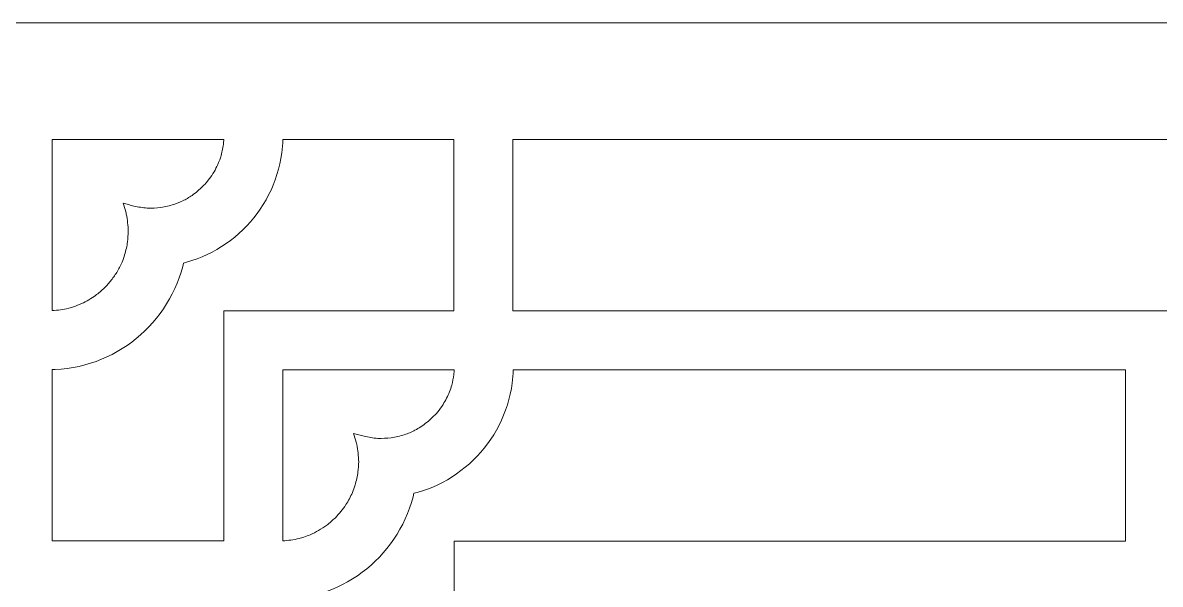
# Model space of a CAD drawing. Header units: centimetres. Extents: x -26.5 to 18, y -3.7 to 6.
# Drawn here: x 2.83 to 9.95, y 2.52 to 6.04 of the extents above; entities that cross this region are included whole.
import ezdxf

# ---------------------------------------------------------------- set-up
doc = ezdxf.new("R2010")
doc.units = ezdxf.units.CM
doc.header["$MEASUREMENT"] = 0
doc.layers.add('layer 1', color=7, linetype='Continuous')

msp = doc.modelspace()

# ---------------------------------------------------------------- linework, layer by layer
at = {"layer": 'layer 1', "color": 242, "lineweight": 9}
for points, knots in [([(-26.53457, -3.70309), (-26.53457, -3.70309), (-26.53457, 6.03856), (-26.53457, 6.03856), (-26.53457, 6.03856), (-26.53457, 6.03856), (18.03348, 6.03856), (18.03348, 6.03856), (18.03348, 6.03856), (18.03348, 6.03856), (18.03348, -3.70309), (18.03348, -3.70309), (18.03348, -3.70309), (18.03348, -3.70309), (-26.53457, -3.70309), (-26.53457, -3.70309)], [0, 0, 0, 0, 0.2, 0.2, 0.2, 0.2, 0.4, 0.4, 0.4, 0.4, 0.6, 0.6, 0.6, 0.6, 1, 1, 1, 1]), ([(4.41238, 5.0547), (4.41238, 5.0547), (4.39998, 5.02249), (4.39998, 5.02249), (4.39998, 5.02249), (4.39998, 5.02249), (4.38628, 4.99093), (4.38628, 4.99093), (4.38628, 4.99093), (4.38628, 4.99093), (4.37133, 4.96007), (4.37133, 4.96007), (4.37133, 4.96007), (4.37133, 4.96007), (4.35514, 4.92993), (4.35514, 4.92993), (4.35514, 4.92993), (4.35514, 4.92993), (4.33776, 4.90055), (4.33776, 4.90055), (4.33776, 4.90055), (4.33776, 4.90055), (4.31922, 4.87197), (4.31922, 4.87197), (4.31922, 4.87197), (4.31922, 4.87197), (4.29955, 4.84421), (4.29955, 4.84421), (4.29955, 4.84421), (4.29955, 4.84421), (4.27878, 4.8173), (4.27878, 4.8173), (4.27878, 4.8173), (4.27878, 4.8173), (4.25696, 4.79129), (4.25696, 4.79129), (4.25696, 4.79129), (4.25696, 4.79129), (4.2341, 4.7662), (4.2341, 4.7662), (4.2341, 4.7662), (4.2341, 4.7662), (4.21024, 4.74207), (4.21024, 4.74207), (4.21024, 4.74207), (4.21024, 4.74207), (4.18542, 4.71892), (4.18542, 4.71892), (4.18542, 4.71892), (4.18542, 4.71892), (4.15967, 4.6968), (4.15967, 4.6968), (4.15967, 4.6968), (4.15967, 4.6968), (4.13302, 4.67573), (4.13302, 4.67573), (4.13302, 4.67573), (4.13302, 4.67573), (4.1055, 4.65574), (4.1055, 4.65574), (4.1055, 4.65574), (4.1055, 4.65574), (4.07714, 4.63687), (4.07714, 4.63687), (4.07714, 4.63687), (4.07714, 4.63687), (4.04799, 4.61916), (4.04799, 4.61916), (4.04799, 4.61916), (4.04799, 4.61916), (4.01806, 4.60263), (4.01806, 4.60263), (4.01806, 4.60263), (4.01806, 4.60263), (3.98741, 4.58732), (3.98741, 4.58732), (3.98741, 4.58732), (3.98741, 4.58732), (3.95604, 4.57325), (3.95604, 4.57325), (3.95604, 4.57325), (3.95604, 4.57325), (3.924, 4.56048), (3.924, 4.56048), (3.924, 4.56048), (3.924, 4.56048), (3.89133, 4.54902), (3.89133, 4.54902), (3.89133, 4.54902), (3.89133, 4.54902), (3.85806, 4.53892), (3.85806, 4.53892), (3.85806, 4.53892), (3.85806, 4.53892), (3.83887, 4.53397), (3.83887, 4.53397), (3.83887, 4.53397), (3.83887, 4.53397), (3.83373, 4.51249), (3.83373, 4.51249), (3.83373, 4.51249), (3.83373, 4.51249), (3.82355, 4.47688), (3.82355, 4.47688), (3.82355, 4.47688), (3.82355, 4.47688), (3.8119, 4.44191), (3.8119, 4.44191), (3.8119, 4.44191), (3.8119, 4.44191), (3.79882, 4.4076), (3.79882, 4.4076), (3.79882, 4.4076), (3.79882, 4.4076), (3.78434, 4.37401), (3.78434, 4.37401), (3.78434, 4.37401), (3.78434, 4.37401), (3.7685, 4.34117), (3.7685, 4.34117), (3.7685, 4.34117), (3.7685, 4.34117), (3.75134, 4.3091), (3.75134, 4.3091), (3.75134, 4.3091), (3.75134, 4.3091), (3.73288, 4.27785), (3.73288, 4.27785), (3.73288, 4.27785), (3.73288, 4.27785), (3.71318, 4.24746), (3.71318, 4.24746), (3.71318, 4.24746), (3.71318, 4.24746), (3.69225, 4.21795), (3.69225, 4.21795), (3.69225, 4.21795), (3.69225, 4.21795), (3.67015, 4.18938), (3.67015, 4.18938), (3.67015, 4.18938), (3.67015, 4.18938), (3.6469, 4.16175), (3.6469, 4.16175), (3.6469, 4.16175), (3.6469, 4.16175), (3.62255, 4.13513), (3.62255, 4.13513), (3.62255, 4.13513), (3.62255, 4.13513), (3.59712, 4.10954), (3.59712, 4.10954), (3.59712, 4.10954), (3.59712, 4.10954), (3.57065, 4.08502), (3.57065, 4.08502), (3.57065, 4.08502), (3.57065, 4.08502), (3.54319, 4.06159), (3.54319, 4.06159), (3.54319, 4.06159), (3.54319, 4.06159), (3.51475, 4.03932), (3.51475, 4.03932), (3.51475, 4.03932), (3.51475, 4.03932), (3.48539, 4.01821), (3.48539, 4.01821), (3.48539, 4.01821), (3.48539, 4.01821), (3.45513, 3.99832), (3.45513, 3.99832), (3.45513, 3.99832), (3.45513, 3.99832), (3.42401, 3.97967), (3.42401, 3.97967), (3.42401, 3.97967), (3.42401, 3.97967), (3.39207, 3.96231), (3.39207, 3.96231), (3.39207, 3.96231), (3.39207, 3.96231), (3.35934, 3.94627), (3.35934, 3.94627), (3.35934, 3.94627), (3.35934, 3.94627), (3.32587, 3.93158), (3.32587, 3.93158), (3.32587, 3.93158), (3.32587, 3.93158), (3.29167, 3.91827), (3.29167, 3.91827), (3.29167, 3.91827), (3.29167, 3.91827), (3.2568, 3.90641), (3.2568, 3.90641), (3.2568, 3.90641), (3.2568, 3.90641), (3.22128, 3.89601), (3.22128, 3.89601), (3.22128, 3.89601), (3.22128, 3.89601), (3.18516, 3.8871), (3.18516, 3.8871), (3.18516, 3.8871), (3.18516, 3.8871), (3.14847, 3.87974), (3.14847, 3.87974), (3.14847, 3.87974), (3.14847, 3.87974), (3.11125, 3.87395), (3.11125, 3.87395), (3.11125, 3.87395), (3.11125, 3.87395), (3.07353, 3.86977), (3.07353, 3.86977), (3.07353, 3.86977), (3.07353, 3.86977), (3.03536, 3.86723), (3.03536, 3.86723), (3.03536, 3.86723), (3.03536, 3.86723), (3.01752, 3.86684), (3.01752, 3.86684), (3.01752, 3.86684), (3.01752, 3.86684), (3.01752, 2.7944), (3.01752, 2.7944), (3.01752, 2.7944), (3.01752, 2.7944), (4.09016, 2.7944), (4.09016, 2.7944), (4.09016, 2.7944), (4.09016, 2.7944), (4.09016, 4.23529), (4.09016, 4.23529), (4.09016, 4.23529), (4.09016, 4.23529), (5.53049, 4.23529), (5.53049, 4.23529), (5.53049, 4.23529), (5.53049, 4.23529), (5.53049, 5.30794), (5.53049, 5.30794), (5.53049, 5.30794), (5.53049, 5.30794), (4.46043, 5.30794), (4.46043, 5.30794), (4.46043, 5.30794), (4.45978, 5.27993), (4.45689, 5.25233), (4.45381, 5.22453), (4.45381, 5.22453), (4.45381, 5.22453), (4.44837, 5.18951), (4.44837, 5.18951), (4.44837, 5.18951), (4.44837, 5.18951), (4.44149, 5.15499), (4.44149, 5.15499), (4.44149, 5.15499), (4.44149, 5.15499), (4.43317, 5.12099), (4.43317, 5.12099), (4.43317, 5.12099), (4.43317, 5.12099), (4.42346, 5.08755), (4.42346, 5.08755), (4.42346, 5.08755), (4.42346, 5.08755), (4.41238, 5.0547), (4.41238, 5.0547)], [0, 0, 0, 0, 0.0144928, 0.0144928, 0.0144928, 0.0144928, 0.0289855, 0.0289855, 0.0289855, 0.0289855, 0.0434783, 0.0434783, 0.0434783, 0.0434783, 0.057971, 0.057971, 0.057971, 0.057971, 0.0724638, 0.0724638, 0.0724638, 0.0724638, 0.0869565, 0.0869565, 0.0869565, 0.0869565, 0.1014493, 0.1014493, 0.1014493, 0.1014493, 0.115942, 0.115942, 0.115942, 0.115942, 0.1304348, 0.1304348, 0.1304348, 0.1304348, 0.1449275, 0.1449275, 0.1449275, 0.1449275, 0.1594203, 0.1594203, 0.1594203, 0.1594203, 0.173913, 0.173913, 0.173913, 0.173913, 0.1884058, 0.1884058, 0.1884058, 0.1884058, 0.2028986, 0.2028986, 0.2028986, 0.2028986, 0.2173913, 0.2173913, 0.2173913, 0.2173913, 0.2318841, 0.2318841, 0.2318841, 0.2318841, 0.2463768, 0.2463768, 0.2463768, 0.2463768, 0.2608696, 0.2608696, 0.2608696, 0.2608696, 0.2753623, 0.2753623, 0.2753623, 0.2753623, 0.2898551, 0.2898551, 0.2898551, 0.2898551, 0.3043478, 0.3043478, 0.3043478, 0.3043478, 0.3188406, 0.3188406, 0.3188406, 0.3188406, 0.3333333, 0.3333333, 0.3333333, 0.3333333, 0.3478261, 0.3478261, 0.3478261, 0.3478261, 0.3623188, 0.3623188, 0.3623188, 0.3623188, 0.3768116, 0.3768116, 0.3768116, 0.3768116, 0.3913043, 0.3913043, 0.3913043, 0.3913043, 0.4057971, 0.4057971, 0.4057971, 0.4057971, 0.4202899, 0.4202899, 0.4202899, 0.4202899, 0.4347826, 0.4347826, 0.4347826, 0.4347826, 0.4492754, 0.4492754, 0.4492754, 0.4492754, 0.4637681, 0.4637681, 0.4637681, 0.4637681, 0.4782609, 0.4782609, 0.4782609, 0.4782609, 0.4927536, 0.4927536, 0.4927536, 0.4927536, 0.5072464, 0.5072464, 0.5072464, 0.5072464, 0.5217391, 0.5217391, 0.5217391, 0.5217391, 0.5362319, 0.5362319, 0.5362319, 0.5362319, 0.5507246, 0.5507246, 0.5507246, 0.5507246, 0.5652174, 0.5652174, 0.5652174, 0.5652174, 0.5797101, 0.5797101, 0.5797101, 0.5797101, 0.5942029, 0.5942029, 0.5942029, 0.5942029, 0.6086957, 0.6086957, 0.6086957, 0.6086957, 0.6231884, 0.6231884, 0.6231884, 0.6231884, 0.6376812, 0.6376812, 0.6376812, 0.6376812, 0.6521739, 0.6521739, 0.6521739, 0.6521739, 0.6666667, 0.6666667, 0.6666667, 0.6666667, 0.6811594, 0.6811594, 0.6811594, 0.6811594, 0.6956522, 0.6956522, 0.6956522, 0.6956522, 0.7101449, 0.7101449, 0.7101449, 0.7101449, 0.7246377, 0.7246377, 0.7246377, 0.7246377, 0.7391304, 0.7391304, 0.7391304, 0.7391304, 0.7536232, 0.7536232, 0.7536232, 0.7536232, 0.7681159, 0.7681159, 0.7681159, 0.7681159, 0.7826087, 0.7826087, 0.7826087, 0.7826087, 0.7971014, 0.7971014, 0.7971014, 0.7971014, 0.8115942, 0.8115942, 0.8115942, 0.8115942, 0.826087, 0.826087, 0.826087, 0.826087, 0.8405797, 0.8405797, 0.8405797, 0.8405797, 0.8550725, 0.8550725, 0.8550725, 0.8550725, 0.8695652, 0.8695652, 0.8695652, 0.8695652, 0.884058, 0.884058, 0.884058, 0.884058, 0.8985507, 0.8985507, 0.8985507, 0.8985507, 0.9130435, 0.9130435, 0.9130435, 0.9130435, 0.9275362, 0.9275362, 0.9275362, 0.9275362, 0.942029, 0.942029, 0.942029, 0.942029, 0.9565217, 0.9565217, 0.9565217, 0.9565217, 0.9710145, 0.9710145, 0.9710145, 0.9710145, 1, 1, 1, 1]), ([(3.13751, 4.25614), (3.1549, 4.26162), (3.172, 4.26765), (3.18896, 4.2743), (3.18896, 4.2743), (3.22099, 4.28892), (3.25133, 4.30587), (3.28051, 4.32555), (3.28051, 4.32555), (3.30081, 4.33942), (3.31937, 4.35556), (3.33749, 4.37214), (3.33749, 4.37214), (3.35361, 4.38707), (3.36799, 4.40361), (3.38184, 4.42065), (3.38184, 4.42065), (3.39592, 4.4382), (3.40897, 4.45642), (3.42117, 4.47533), (3.42117, 4.47533), (3.43313, 4.4962), (3.44405, 4.51751), (3.45406, 4.53939), (3.45406, 4.53939), (3.46008, 4.55477), (3.46555, 4.57029), (3.47043, 4.58608), (3.47043, 4.58608), (3.4784, 4.61253), (3.48547, 4.64007), (3.48859, 4.66756), (3.48859, 4.66756), (3.49091, 4.68883), (3.4924, 4.71014), (3.49294, 4.73155), (3.49294, 4.73155), (3.49195, 4.76812), (3.48798, 4.80406), (3.48067, 4.83994), (3.48067, 4.83994), (3.47961, 4.84501), (3.4785, 4.85008), (3.47734, 4.85515), (3.47734, 4.85515), (3.47221, 4.87308), (3.46657, 4.89091), (3.46114, 4.90877), (3.46114, 4.90877), (3.48324, 4.90271), (3.50528, 4.89626), (3.52756, 4.89097), (3.52756, 4.89097), (3.55556, 4.88448), (3.58368, 4.88034), (3.6123, 4.87804), (3.6123, 4.87804), (3.64025, 4.87744), (3.6687, 4.87766), (3.69638, 4.88175), (3.69638, 4.88175), (3.72437, 4.88609), (3.75158, 4.89233), (3.77862, 4.9007), (3.77862, 4.9007), (3.80029, 4.90759), (3.82096, 4.91697), (3.84137, 4.92693), (3.84137, 4.92693), (3.86166, 4.93695), (3.88065, 4.9494), (3.89908, 4.96252), (3.89908, 4.96252), (3.92426, 4.98085), (3.94716, 5.00097), (3.96878, 5.02339), (3.96878, 5.02339), (3.97515, 5.03013), (3.98139, 5.03699), (3.9875, 5.04398), (3.9875, 5.04398), (3.9875, 5.04398), (4.01614, 5.08267), (4.01614, 5.08267), (4.01614, 5.08267), (4.03467, 5.11219), (4.05021, 5.14259), (4.06298, 5.17504), (4.06298, 5.17504), (4.06598, 5.18283), (4.06883, 5.19067), (4.07154, 5.19857), (4.07154, 5.19857), (4.07874, 5.22408), (4.0853, 5.25041), (4.0882, 5.2768), (4.0882, 5.2768), (4.08926, 5.28716), (4.09014, 5.29752), (4.09066, 5.30794), (4.09066, 5.30794), (4.09066, 5.30794), (3.01752, 5.30794), (3.01752, 5.30794), (3.01752, 5.30794), (3.01752, 5.30794), (3.01752, 4.23626), (3.01752, 4.23626), (3.01752, 4.23626), (3.05232, 4.23828), (3.08635, 4.24328), (3.12031, 4.25101), (3.12031, 4.25101), (3.12606, 4.25267), (3.1318, 4.25438), (3.13751, 4.25614)], [0, 0, 0, 0, 0.0333333, 0.0333333, 0.0333333, 0.0333333, 0.0666667, 0.0666667, 0.0666667, 0.0666667, 0.1, 0.1, 0.1, 0.1, 0.1333333, 0.1333333, 0.1333333, 0.1333333, 0.1666667, 0.1666667, 0.1666667, 0.1666667, 0.2, 0.2, 0.2, 0.2, 0.2333333, 0.2333333, 0.2333333, 0.2333333, 0.2666667, 0.2666667, 0.2666667, 0.2666667, 0.3, 0.3, 0.3, 0.3, 0.3333333, 0.3333333, 0.3333333, 0.3333333, 0.3666667, 0.3666667, 0.3666667, 0.3666667, 0.4, 0.4, 0.4, 0.4, 0.4333333, 0.4333333, 0.4333333, 0.4333333, 0.4666667, 0.4666667, 0.4666667, 0.4666667, 0.5, 0.5, 0.5, 0.5, 0.5333333, 0.5333333, 0.5333333, 0.5333333, 0.5666667, 0.5666667, 0.5666667, 0.5666667, 0.6, 0.6, 0.6, 0.6, 0.6333333, 0.6333333, 0.6333333, 0.6333333, 0.6666667, 0.6666667, 0.6666667, 0.6666667, 0.7, 0.7, 0.7, 0.7, 0.7333333, 0.7333333, 0.7333333, 0.7333333, 0.7666667, 0.7666667, 0.7666667, 0.7666667, 0.8, 0.8, 0.8, 0.8, 0.8333333, 0.8333333, 0.8333333, 0.8333333, 0.8666667, 0.8666667, 0.8666667, 0.8666667, 0.9, 0.9, 0.9, 0.9, 0.9333333, 0.9333333, 0.9333333, 0.9333333, 1, 1, 1, 1]), ([(13.9322, 5.30794), (13.9322, 5.30794), (5.8994, 5.30794), (5.8994, 5.30794), (5.8994, 5.30794), (5.8994, 5.30794), (5.8994, 4.23529), (5.8994, 4.23529), (5.8994, 4.23529), (5.8994, 4.23529), (13.9322, 4.23529), (13.9322, 4.23529), (13.9322, 4.23529), (13.9322, 4.23529), (13.9322, 5.30794), (13.9322, 5.30794)], [0, 0, 0, 0, 0.2, 0.2, 0.2, 0.2, 0.4, 0.4, 0.4, 0.4, 0.6, 0.6, 0.6, 0.6, 1, 1, 1, 1]), ([(5.85393, 3.61315), (5.85393, 3.61315), (5.84153, 3.58094), (5.84153, 3.58094), (5.84153, 3.58094), (5.84153, 3.58094), (5.82783, 3.54938), (5.82783, 3.54938), (5.82783, 3.54938), (5.82783, 3.54938), (5.81288, 3.51852), (5.81288, 3.51852), (5.81288, 3.51852), (5.81288, 3.51852), (5.79669, 3.48837), (5.79669, 3.48837), (5.79669, 3.48837), (5.79669, 3.48837), (5.77931, 3.459), (5.77931, 3.459), (5.77931, 3.459), (5.77931, 3.459), (5.76077, 3.43041), (5.76077, 3.43041), (5.76077, 3.43041), (5.76077, 3.43041), (5.7411, 3.40265), (5.7411, 3.40265), (5.7411, 3.40265), (5.7411, 3.40265), (5.72033, 3.37575), (5.72033, 3.37575), (5.72033, 3.37575), (5.72033, 3.37575), (5.69851, 3.34974), (5.69851, 3.34974), (5.69851, 3.34974), (5.69851, 3.34974), (5.67565, 3.32465), (5.67565, 3.32465), (5.67565, 3.32465), (5.67565, 3.32465), (5.65179, 3.30052), (5.65179, 3.30052), (5.65179, 3.30052), (5.65179, 3.30052), (5.62697, 3.27737), (5.62697, 3.27737), (5.62697, 3.27737), (5.62697, 3.27737), (5.60122, 3.25525), (5.60122, 3.25525), (5.60122, 3.25525), (5.60122, 3.25525), (5.57457, 3.23417), (5.57457, 3.23417), (5.57457, 3.23417), (5.57457, 3.23417), (5.54705, 3.21419), (5.54705, 3.21419), (5.54705, 3.21419), (5.54705, 3.21419), (5.51869, 3.19532), (5.51869, 3.19532), (5.51869, 3.19532), (5.51869, 3.19532), (5.48954, 3.17761), (5.48954, 3.17761), (5.48954, 3.17761), (5.48954, 3.17761), (5.45962, 3.16108), (5.45962, 3.16108), (5.45962, 3.16108), (5.45962, 3.16108), (5.42896, 3.14577), (5.42896, 3.14577), (5.42896, 3.14577), (5.42896, 3.14577), (5.39759, 3.1317), (5.39759, 3.1317), (5.39759, 3.1317), (5.39759, 3.1317), (5.36556, 3.11893), (5.36556, 3.11893), (5.36556, 3.11893), (5.36556, 3.11893), (5.33288, 3.10747), (5.33288, 3.10747), (5.33288, 3.10747), (5.33288, 3.10747), (5.29961, 3.09737), (5.29961, 3.09737), (5.29961, 3.09737), (5.29961, 3.09737), (5.28042, 3.09242), (5.28042, 3.09242), (5.28042, 3.09242), (5.28042, 3.09242), (5.27528, 3.07094), (5.27528, 3.07094), (5.27528, 3.07094), (5.27528, 3.07094), (5.2651, 3.03533), (5.2651, 3.03533), (5.2651, 3.03533), (5.2651, 3.03533), (5.25345, 3.00035), (5.25345, 3.00035), (5.25345, 3.00035), (5.25345, 3.00035), (5.24037, 2.96605), (5.24037, 2.96605), (5.24037, 2.96605), (5.24037, 2.96605), (5.22589, 2.93246), (5.22589, 2.93246), (5.22589, 2.93246), (5.22589, 2.93246), (5.21005, 2.89961), (5.21005, 2.89961), (5.21005, 2.89961), (5.21005, 2.89961), (5.19288, 2.86755), (5.19288, 2.86755), (5.19288, 2.86755), (5.19288, 2.86755), (5.17443, 2.8363), (5.17443, 2.8363), (5.17443, 2.8363), (5.17443, 2.8363), (5.15473, 2.80591), (5.15473, 2.80591), (5.15473, 2.80591), (5.15473, 2.80591), (5.1338, 2.7764), (5.1338, 2.7764), (5.1338, 2.7764), (5.1338, 2.7764), (5.1117, 2.74782), (5.1117, 2.74782), (5.1117, 2.74782), (5.1117, 2.74782), (5.08845, 2.7202), (5.08845, 2.7202), (5.08845, 2.7202), (5.08845, 2.7202), (5.0641, 2.69358), (5.0641, 2.69358), (5.0641, 2.69358), (5.0641, 2.69358), (5.03867, 2.66799), (5.03867, 2.66799), (5.03867, 2.66799), (5.03867, 2.66799), (5.0122, 2.64347), (5.0122, 2.64347), (5.0122, 2.64347), (5.0122, 2.64347), (4.98474, 2.62004), (4.98474, 2.62004), (4.98474, 2.62004), (4.98474, 2.62004), (4.9563, 2.59777), (4.9563, 2.59777), (4.9563, 2.59777), (4.9563, 2.59777), (4.92694, 2.57666), (4.92694, 2.57666), (4.92694, 2.57666), (4.92694, 2.57666), (4.89668, 2.55677), (4.89668, 2.55677), (4.89668, 2.55677), (4.89668, 2.55677), (4.86556, 2.53812), (4.86556, 2.53812), (4.86556, 2.53812), (4.86556, 2.53812), (4.83363, 2.52076), (4.83363, 2.52076), (4.83363, 2.52076), (4.83363, 2.52076), (4.8009, 2.50471), (4.8009, 2.50471), (4.8009, 2.50471), (4.8009, 2.50471), (4.76742, 2.49002), (4.76742, 2.49002), (4.76742, 2.49002), (4.76742, 2.49002), (4.73322, 2.47672), (4.73322, 2.47672), (4.73322, 2.47672), (4.73322, 2.47672), (4.69835, 2.46486), (4.69835, 2.46486), (4.69835, 2.46486), (4.69835, 2.46486), (4.66283, 2.45445), (4.66283, 2.45445), (4.66283, 2.45445), (4.66283, 2.45445), (4.62671, 2.44555), (4.62671, 2.44555), (4.62671, 2.44555), (4.62671, 2.44555), (4.59002, 2.43818), (4.59002, 2.43818), (4.59002, 2.43818), (4.59002, 2.43818), (4.5528, 2.4324), (4.5528, 2.4324), (4.5528, 2.4324), (4.5528, 2.4324), (4.51509, 2.42822), (4.51509, 2.42822), (4.51509, 2.42822), (4.51509, 2.42822), (4.47692, 2.42568), (4.47692, 2.42568), (4.47692, 2.42568), (4.47692, 2.42568), (4.45908, 2.42528), (4.45908, 2.42528), (4.45908, 2.42528), (4.45908, 2.42528), (4.45908, 1.35219), (4.45908, 1.35219), (4.45908, 1.35219), (4.45908, 1.35219), (5.53172, 1.35219), (5.53172, 1.35219), (5.53172, 1.35219), (5.53172, 1.35219), (5.53172, 2.79374), (5.53172, 2.79374), (5.53172, 2.79374), (5.53172, 2.79374), (9.7322, 2.79374), (9.7322, 2.79374), (9.7322, 2.79374), (9.7322, 2.79374), (9.7322, 3.86639), (9.7322, 3.86639), (9.7322, 3.86639), (9.7322, 3.86639), (5.90198, 3.86639), (5.90198, 3.86639), (5.90198, 3.86639), (5.90133, 3.83837), (5.89844, 3.81078), (5.89536, 3.78298), (5.89536, 3.78298), (5.89536, 3.78298), (5.88992, 3.74796), (5.88992, 3.74796), (5.88992, 3.74796), (5.88992, 3.74796), (5.88304, 3.71344), (5.88304, 3.71344), (5.88304, 3.71344), (5.88304, 3.71344), (5.87472, 3.67944), (5.87472, 3.67944), (5.87472, 3.67944), (5.87472, 3.67944), (5.86501, 3.646), (5.86501, 3.646), (5.86501, 3.646), (5.86501, 3.646), (5.85393, 3.61315), (5.85393, 3.61315)], [0, 0, 0, 0, 0.0144928, 0.0144928, 0.0144928, 0.0144928, 0.0289855, 0.0289855, 0.0289855, 0.0289855, 0.0434783, 0.0434783, 0.0434783, 0.0434783, 0.057971, 0.057971, 0.057971, 0.057971, 0.0724638, 0.0724638, 0.0724638, 0.0724638, 0.0869565, 0.0869565, 0.0869565, 0.0869565, 0.1014493, 0.1014493, 0.1014493, 0.1014493, 0.115942, 0.115942, 0.115942, 0.115942, 0.1304348, 0.1304348, 0.1304348, 0.1304348, 0.1449275, 0.1449275, 0.1449275, 0.1449275, 0.1594203, 0.1594203, 0.1594203, 0.1594203, 0.173913, 0.173913, 0.173913, 0.173913, 0.1884058, 0.1884058, 0.1884058, 0.1884058, 0.2028986, 0.2028986, 0.2028986, 0.2028986, 0.2173913, 0.2173913, 0.2173913, 0.2173913, 0.2318841, 0.2318841, 0.2318841, 0.2318841, 0.2463768, 0.2463768, 0.2463768, 0.2463768, 0.2608696, 0.2608696, 0.2608696, 0.2608696, 0.2753623, 0.2753623, 0.2753623, 0.2753623, 0.2898551, 0.2898551, 0.2898551, 0.2898551, 0.3043478, 0.3043478, 0.3043478, 0.3043478, 0.3188406, 0.3188406, 0.3188406, 0.3188406, 0.3333333, 0.3333333, 0.3333333, 0.3333333, 0.3478261, 0.3478261, 0.3478261, 0.3478261, 0.3623188, 0.3623188, 0.3623188, 0.3623188, 0.3768116, 0.3768116, 0.3768116, 0.3768116, 0.3913043, 0.3913043, 0.3913043, 0.3913043, 0.4057971, 0.4057971, 0.4057971, 0.4057971, 0.4202899, 0.4202899, 0.4202899, 0.4202899, 0.4347826, 0.4347826, 0.4347826, 0.4347826, 0.4492754, 0.4492754, 0.4492754, 0.4492754, 0.4637681, 0.4637681, 0.4637681, 0.4637681, 0.4782609, 0.4782609, 0.4782609, 0.4782609, 0.4927536, 0.4927536, 0.4927536, 0.4927536, 0.5072464, 0.5072464, 0.5072464, 0.5072464, 0.5217391, 0.5217391, 0.5217391, 0.5217391, 0.5362319, 0.5362319, 0.5362319, 0.5362319, 0.5507246, 0.5507246, 0.5507246, 0.5507246, 0.5652174, 0.5652174, 0.5652174, 0.5652174, 0.5797101, 0.5797101, 0.5797101, 0.5797101, 0.5942029, 0.5942029, 0.5942029, 0.5942029, 0.6086957, 0.6086957, 0.6086957, 0.6086957, 0.6231884, 0.6231884, 0.6231884, 0.6231884, 0.6376812, 0.6376812, 0.6376812, 0.6376812, 0.6521739, 0.6521739, 0.6521739, 0.6521739, 0.6666667, 0.6666667, 0.6666667, 0.6666667, 0.6811594, 0.6811594, 0.6811594, 0.6811594, 0.6956522, 0.6956522, 0.6956522, 0.6956522, 0.7101449, 0.7101449, 0.7101449, 0.7101449, 0.7246377, 0.7246377, 0.7246377, 0.7246377, 0.7391304, 0.7391304, 0.7391304, 0.7391304, 0.7536232, 0.7536232, 0.7536232, 0.7536232, 0.7681159, 0.7681159, 0.7681159, 0.7681159, 0.7826087, 0.7826087, 0.7826087, 0.7826087, 0.7971014, 0.7971014, 0.7971014, 0.7971014, 0.8115942, 0.8115942, 0.8115942, 0.8115942, 0.826087, 0.826087, 0.826087, 0.826087, 0.8405797, 0.8405797, 0.8405797, 0.8405797, 0.8550725, 0.8550725, 0.8550725, 0.8550725, 0.8695652, 0.8695652, 0.8695652, 0.8695652, 0.884058, 0.884058, 0.884058, 0.884058, 0.8985507, 0.8985507, 0.8985507, 0.8985507, 0.9130435, 0.9130435, 0.9130435, 0.9130435, 0.9275362, 0.9275362, 0.9275362, 0.9275362, 0.942029, 0.942029, 0.942029, 0.942029, 0.9565217, 0.9565217, 0.9565217, 0.9565217, 0.9710145, 0.9710145, 0.9710145, 0.9710145, 1, 1, 1, 1]), ([(4.59215, 2.8188), (4.60507, 2.82314), (4.61785, 2.82778), (4.63052, 2.83275), (4.63052, 2.83275), (4.66713, 2.84947), (4.70148, 2.86925), (4.73432, 2.89251), (4.73432, 2.89251), (4.75317, 2.90744), (4.77125, 2.9231), (4.78871, 2.93964), (4.78871, 2.93964), (4.81292, 2.96519), (4.83478, 2.9922), (4.85454, 3.02133), (4.85454, 3.02133), (4.87063, 3.04531), (4.88361, 3.0716), (4.89561, 3.09784), (4.89561, 3.09784), (4.90163, 3.11322), (4.9071, 3.12874), (4.91198, 3.14453), (4.91198, 3.14453), (4.91996, 3.17098), (4.92701, 3.19851), (4.93014, 3.22601), (4.93014, 3.22601), (4.93246, 3.24727), (4.93395, 3.26858), (4.9345, 3.28999), (4.9345, 3.28999), (4.93348, 3.32657), (4.92954, 3.36249), (4.92222, 3.39838), (4.92222, 3.39838), (4.92116, 3.40345), (4.92005, 3.40852), (4.91889, 3.41359), (4.91889, 3.41359), (4.91376, 3.43153), (4.90808, 3.44938), (4.90262, 3.46724), (4.90262, 3.46724), (4.92473, 3.46117), (4.94681, 3.45471), (4.96911, 3.44942), (4.96911, 3.44942), (4.99712, 3.44293), (5.02523, 3.43879), (5.05385, 3.43649), (5.05385, 3.43649), (5.0818, 3.43589), (5.11026, 3.4361), (5.13793, 3.44019), (5.13793, 3.44019), (5.16592, 3.44454), (5.19312, 3.45078), (5.22017, 3.45915), (5.22017, 3.45915), (5.24317, 3.46645), (5.26512, 3.47658), (5.28672, 3.48726), (5.28672, 3.48726), (5.29913, 3.49348), (5.31083, 3.50092), (5.32246, 3.50847), (5.32246, 3.50847), (5.34837, 3.5257), (5.37217, 3.54464), (5.39469, 3.56611), (5.39469, 3.56611), (5.40665, 3.57777), (5.41806, 3.58985), (5.42905, 3.60243), (5.42905, 3.60243), (5.44043, 3.61762), (5.45227, 3.63229), (5.46224, 3.64843), (5.46224, 3.64843), (5.47018, 3.66147), (5.4776, 3.67473), (5.48452, 3.68836), (5.48452, 3.68836), (5.49731, 3.71409), (5.5089, 3.74115), (5.51637, 3.76895), (5.51637, 3.76895), (5.52206, 3.79074), (5.52729, 3.81281), (5.52975, 3.83525), (5.52975, 3.83525), (5.53081, 3.8456), (5.5317, 3.85597), (5.53221, 3.86639), (5.53221, 3.86639), (5.53221, 3.86639), (4.45908, 3.86639), (4.45908, 3.86639), (4.45908, 3.86639), (4.45908, 3.86639), (4.45908, 2.79471), (4.45908, 2.79471), (4.45908, 2.79471), (4.49387, 2.79673), (4.5279, 2.80173), (4.56186, 2.80946), (4.56186, 2.80946), (4.57203, 2.81239), (4.58211, 2.81551), (4.59215, 2.8188)], [0, 0, 0, 0, 0.0344828, 0.0344828, 0.0344828, 0.0344828, 0.0689655, 0.0689655, 0.0689655, 0.0689655, 0.1034483, 0.1034483, 0.1034483, 0.1034483, 0.137931, 0.137931, 0.137931, 0.137931, 0.1724138, 0.1724138, 0.1724138, 0.1724138, 0.2068966, 0.2068966, 0.2068966, 0.2068966, 0.2413793, 0.2413793, 0.2413793, 0.2413793, 0.2758621, 0.2758621, 0.2758621, 0.2758621, 0.3103448, 0.3103448, 0.3103448, 0.3103448, 0.3448276, 0.3448276, 0.3448276, 0.3448276, 0.3793103, 0.3793103, 0.3793103, 0.3793103, 0.4137931, 0.4137931, 0.4137931, 0.4137931, 0.4482759, 0.4482759, 0.4482759, 0.4482759, 0.4827586, 0.4827586, 0.4827586, 0.4827586, 0.5172414, 0.5172414, 0.5172414, 0.5172414, 0.5517241, 0.5517241, 0.5517241, 0.5517241, 0.5862069, 0.5862069, 0.5862069, 0.5862069, 0.6206897, 0.6206897, 0.6206897, 0.6206897, 0.6551724, 0.6551724, 0.6551724, 0.6551724, 0.6896552, 0.6896552, 0.6896552, 0.6896552, 0.7241379, 0.7241379, 0.7241379, 0.7241379, 0.7586207, 0.7586207, 0.7586207, 0.7586207, 0.7931034, 0.7931034, 0.7931034, 0.7931034, 0.8275862, 0.8275862, 0.8275862, 0.8275862, 0.862069, 0.862069, 0.862069, 0.862069, 0.8965517, 0.8965517, 0.8965517, 0.8965517, 0.9310345, 0.9310345, 0.9310345, 0.9310345, 1, 1, 1, 1])]:
    msp.add_open_spline(points, degree=3, knots=knots, dxfattribs=at)

doc.saveas('drawing.dxf')
